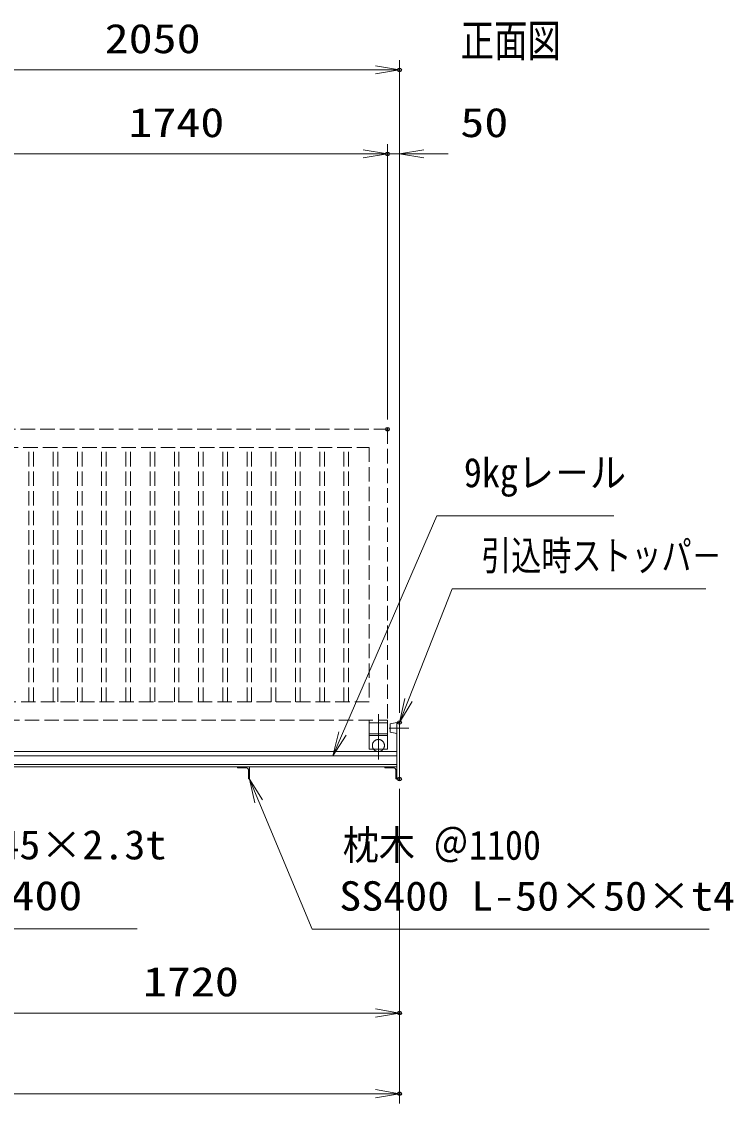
# Model space of a CAD drawing. Units: millimetres at full size. Extents: x -11880 to 11880, y -8400 to 8400.
# Drawn here: x 3578 to 6515, y 716 to 5180 of the extents above; entities that cross this region are included whole.
import ezdxf
from ezdxf.enums import TextEntityAlignment as Align

# ---------------------------------------------------------------- set-up
doc = ezdxf.new("R2010")
doc.units = ezdxf.units.MM
doc.header["$LTSCALE"] = 30
doc.header["$PDMODE"] = 32
doc.header["$PDSIZE"] = 15
for name, pattern in [('USER1', [10.7, 5, -2.5, 0.7, -2.5]), ('USER2', [2.7, 2, -0.7]), ('USER4', [160, 100, -20, 20, -20]), ('USER5', [200, 100, -20, 20, -20, 20, -20])]:
    doc.linetypes.add(name, pattern=pattern)
doc.layers.add('0-1_文字', color=254, linetype='Continuous')
doc.layers.add('0-5_DEFPOINTS', color=7, linetype='Continuous')
for name, color, linetype, lineweight in [('0-2_外形線', 7, 'Continuous', 18), ('0-3_寸法線', 3, 'Continuous', 18), ('0-4_0', 7, 'Continuous', 18), ('0-8_軸線', 6, 'USER1', 18), ('0-9_01', 4, 'Continuous', 18), ('0-A_隠れ線', 4, 'USER2', 18)]:
    doc.layers.add(name, color=color, linetype=linetype, lineweight=lineweight)
doc.styles.add('ＭＳ ゴシック', font='')
doc.styles.get('ＭＳ ゴシック').set_extended_font_data('MS Gothic')

# ---------------------------------------------------------------- blocks, each defined once
blk = doc.blocks.new('_OPEN')
at = {"layer": '0-4_0'}
blk.add_line((0, 0), (-30, 0), dxfattribs=at)
blk.add_lwpolyline([(-30, 5), (0, 0), (-30, -5)], dxfattribs=at)
blk = doc.blocks.new('S174')
at = {"layer": '0-3_寸法線'}
for points in [[(12907532.4, -25703609.4), (12885608.4, -25703609.4), (12873942.6, -25730551.7), (12872750.5, -25733304.7)], [(12873483.7, -25730353), (12872750.5, -25733304.7), (12874401.4, -25730750.4)]]:
    blk.add_lwpolyline(points, dxfattribs=at)
at = {"layer": '0-3_寸法線', "color": 254, "style": 'ＭＳ ゴシック', "width": 0.9}
blk.add_text('9kgレ－ル', height=3637, dxfattribs=at).set_placement((12888956.4, -25701158.9), align=Align.BOTTOM_LEFT)
blk = doc.blocks.new('S175')
at = {"layer": '0-3_寸法線'}
for points in [[(12919322.7, -25754763.6), (12870182.7, -25754763.6), (12863557.3, -25738960.7), (12862397.3, -25736194.1)], [(12864018.4, -25738767.4), (12862397.3, -25736194.1), (12863096.2, -25739154.1)]]:
    blk.add_lwpolyline(points, dxfattribs=at)
at = {"layer": '0-3_寸法線', "color": 254, "style": 'ＭＳ ゴシック'}
for s, width, p in [('枕木 ＠1100', 0.9, (12873962.7, -25747273)), ('SS400 L-50×50×t4', 1.1, (12873530.7, -25753573))]:
    blk.add_text(s, height=3637, dxfattribs=dict(at, width=width)).set_placement(p, align=Align.BOTTOM_LEFT)
blk = doc.blocks.new('S176')
at = {"layer": '0-3_寸法線'}
for points in [[(12848503.8, -25754716.9), (12817594.2, -25754716.9), (12807587.8, -25729872.6), (12806467.1, -25727089.8)], [(12808051.6, -25729685.8), (12806467.1, -25727089.8), (12807124.1, -25730059.4)]]:
    blk.add_lwpolyline(points, dxfattribs=at)
at = {"layer": '0-3_寸法線', "color": 254, "style": 'ＭＳ ゴシック'}
for s, width, p in [('75×45×2.3t', 1.05, (12820942.2, -25747226.4)), ('STKR400', 1.2, (12820942.2, -25753526.4))]:
    blk.add_text(s, height=3637, dxfattribs=dict(at, width=width)).set_placement(p, align=Align.BOTTOM_LEFT)
blk = doc.blocks.new('S177')
at = {"layer": '0-3_寸法線'}
for points in [[(12918923.6, -25712628.5), (12887524.4, -25712628.5), (12882097.4, -25726398), (12880997.3, -25729189.1)], [(12881632.2, -25726214.7), (12880997.3, -25729189.1), (12882562.5, -25726581.4)]]:
    blk.add_lwpolyline(points, dxfattribs=at)
at = {"layer": '0-3_寸法線', "color": 254, "style": 'ＭＳ ゴシック', "width": 0.75}
blk.add_text('引込時ストッパ－', height=3637, dxfattribs=at).set_placement((12891102.8, -25711438), align=Align.BOTTOM_LEFT)

msp = doc.modelspace()

# ---------------------------------------------------------------- linework, layer by layer
at = {"layer": '0-2_外形線'}
for p, q in [((5125.54, 2288.01), (5137.54, 2288.01)), ((5125.54, 2054.51), (5125.54, 2288.01)), ((5137.54, 2288.01), (5137.54, 2054.51)), ((-2102.46, 2168.01), (5125.54, 2168.01)), ((-1982.46, 2150.51), (5125.54, 2150.51)), ((-2102.46, 2104.51), (5125.54, 2104.51)), ((-1982.46, 2114.81), (5125.54, 2114.81)), ((4470.54, 2100.51), (4507.04, 2100.51)), ((5075.54, 2104.51), (5075.54, 2103.51)), ((5078.54, 2100.51), (5115.04, 2100.51)), ((4513.54, 2094.01), (4513.54, 2057.51)), ((5121.54, 2094.01), (5121.54, 2057.51)), ((5124.54, 2054.51), (5137.54, 2054.51))]:
    msp.add_line(p, q, dxfattribs=at)
for points in [[(5125.54, 2287.51), (5098.54, 2282.51), (5098.54, 2247.51), (5125.54, 2242.51)], [(4517.54, 2104.51), (4467.54, 2104.51), (4467.54, 2103.51)], [(4516.54, 2054.51), (4517.54, 2054.51), (4517.54, 2104.51)]]:
    msp.add_lwpolyline(points, dxfattribs=at)
for centre, radius, start, end in [((4470.54, 2103.51), 3, 180, 270), ((4507.04, 2094.01), 6.5, 0, 90), ((5078.54, 2103.51), 3, 180, 270), ((5115.04, 2094.01), 6.5, 0, 90), ((4516.54, 2057.51), 3, 180, 270), ((5124.54, 2057.51), 3, 180, 270)]:
    msp.add_arc(centre, radius, start, end, dxfattribs=at)
at = {"layer": '0-3_寸法線'}
for p, q in [((5137.54, 2328.01), (5137.54, 5020.63)), ((3087.54, 4980.63), (5137.54, 4980.63)), ((5087.54, 3538.01), (5087.54, 4674.33)), ((5087.54, 3538.01), (5087.54, 4674.33)), ((5137.54, 2328.01), (5137.54, 4674.33)), ((5087.54, 4634.33), (3347.54, 4634.33)), ((4987.54, 4634.33), (4887.54, 4634.33)), ((5137.54, 4634.33), (5087.54, 4634.33)), ((5237.54, 4634.33), (5337.54, 4634.33)), ((5137.54, 2014.51), (5137.54, 1049.17)), ((5137.54, 2014.51), (5137.54, 716.46)), ((3417.54, 1089.17), (5137.54, 1089.17)), ((-1982.46, 756.46), (5137.54, 756.46))]:
    msp.add_line(p, q, dxfattribs=at)
at = {"layer": '0-5_DEFPOINTS'}
for p in [(5137.54, 4980.63), (5087.54, 4634.33), (5087.54, 3498.01), (5137.54, 2288.01), (5137.54, 2054.51), (5137.54, 1089.17), (5137.54, 756.46)]:
    msp.add_point(p, dxfattribs=at)
at = {"layer": '0-8_軸線'}
msp.add_line((5095.11, 2265.01), (5175.54, 2265.01), dxfattribs=at)
at = {"layer": '0-9_01', "linetype": 'USER4'}
msp.add_line((5050.04, 2322.33), (5050.04, 2135.21), dxfattribs=at)
at = {"layer": '0-9_01', "linetype": 'USER5'}
for p, q in [((5012.54, 2298.01), (5012.54, 2178.01)), ((5087.54, 2286.01), (5012.54, 2286.01)), ((5087.54, 2241.01), (5012.54, 2241.01)), ((5087.54, 2235.01), (5012.54, 2235.01))]:
    msp.add_line(p, q, dxfattribs=at)
msp.add_lwpolyline([(5087.54, 2298.01), (5087.54, 2178.01), (5012.54, 2178.01)], dxfattribs=at)
for start, end in [(323.1301, 216.8699), (216.8699, 323.1301)]:
    msp.add_arc((5050.04, 2193.01), 25, start, end, dxfattribs=at)
at = {"layer": '0-A_隠れ線'}
for p, q in [((3087.54, 3498.01), (5087.54, 3498.01)), ((5087.54, 3498.01), (5087.54, 2298.01)), ((3608.04, 2373.01), (3608.04, 3423.01)), ((3627.04, 2373.01), (3627.04, 3423.01)), ((3708.04, 2373.01), (3708.04, 3423.01)), ((3727.04, 2373.01), (3727.04, 3423.01)), ((3808.04, 2373.01), (3808.04, 3423.01)), ((3827.04, 2373.01), (3827.04, 3423.01)), ((3908.04, 2373.01), (3908.04, 3423.01)), ((3927.04, 2373.01), (3927.04, 3423.01)), ((4008.04, 2373.01), (4008.04, 3423.01)), ((4027.04, 2373.01), (4027.04, 3423.01)), ((4108.04, 2373.01), (4108.04, 3423.01)), ((4127.04, 2373.01), (4127.04, 3423.01)), ((4208.04, 2373.01), (4208.04, 3423.01)), ((4227.04, 2373.01), (4227.04, 3423.01)), ((4308.04, 2373.01), (4308.04, 3423.01)), ((4327.04, 2373.01), (4327.04, 3423.01)), ((4408.04, 2373.01), (4408.04, 3423.01)), ((4427.04, 2373.01), (4427.04, 3423.01)), ((4508.04, 2373.01), (4508.04, 3423.01)), ((4527.04, 2373.01), (4527.04, 3423.01)), ((4608.04, 2373.01), (4608.04, 3423.01)), ((4627.04, 2373.01), (4627.04, 3423.01)), ((4708.04, 2373.01), (4708.04, 3423.01)), ((4727.04, 2373.01), (4727.04, 3423.01)), ((4808.04, 2373.01), (4808.04, 3423.01)), ((4827.04, 2373.01), (4827.04, 3423.01)), ((4908.04, 2373.01), (4908.04, 3423.01)), ((4927.04, 2373.01), (4927.04, 3423.01)), ((3347.54, 2298.01), (5087.54, 2298.01))]:
    msp.add_line(p, q, dxfattribs=at)
msp.add_lwpolyline([(5012.54, 2373.01), (3422.54, 2373.01), (3422.54, 3423.01), (5012.54, 3423.01)], close=True, dxfattribs=at)

# ---------------------------------------------------------------- block references
at = {"layer": '0-3_寸法線'}
for name, p, xscale, yscale in [('_OPEN', (5137.54, 4980.63), 3.333333, 3.333333), ('_OPEN', (5087.54, 4634.33), 3.333333, 3.333333), ('_OPEN', (5087.54, 4634.33), 3.333333, 3.333333), ('S174', (-424229.03, 859927.64), 0.03333333, 0.03333333), ('S177', (-424229.03, 859927.64), 0.03333333, 0.03333333), ('S176', (-424229.03, 859927.64), 0.03333333, 0.03333333), ('S175', (-424229.03, 859927.64), 0.03333333, 0.03333333), ('_OPEN', (5137.54, 1089.17), 3.333333, 3.333333), ('_OPEN', (5137.54, 756.46), 3.333333, 3.333333)]:
    msp.add_blockref(name, p, dxfattribs=dict(at, xscale=xscale, yscale=yscale))
at = {"layer": '0-3_寸法線', "xscale": 3.333333, "yscale": 3.333333, "rotation": 180}
msp.add_blockref('_OPEN', (5137.54, 4634.33), dxfattribs=at)

# ---------------------------------------------------------------- texts
at = {"layer": '0-1_文字', "style": 'ＭＳ ゴシック', "width": 0.75}
msp.add_text('正面図', height=134.6, dxfattribs=at).set_placement((5389.9, 4993.99), align=Align.BOTTOM_LEFT)
at = {"layer": '0-3_寸法線', "color": 254, "style": 'ＭＳ ゴシック', "width": 1.2}
for s, p in [('2050', (3920.54, 5013.32)), ('1740', (4018.34, 4667.02)), ('50', (5388.19, 4667.02)), ('1720', (4078.34, 1121.86))]:
    msp.add_text(s, height=121.2, dxfattribs=at).set_placement(p, align=Align.BOTTOM_LEFT)

doc.saveas('drawing.dxf')
